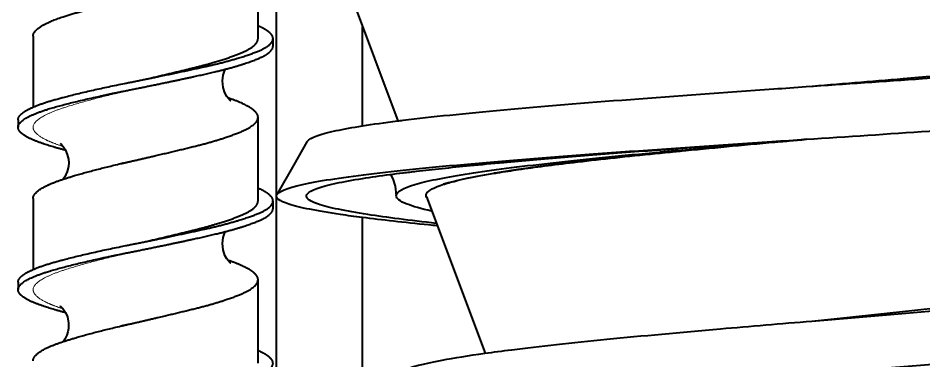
# Model space of a CAD drawing. Header units: inches. Extents: x 0 to 11, y 0 to 8.5.
# Drawn here: x 2.446 to 3.397, y 6.213 to 6.573 of the extents above; entities that cross this region are included whole.
import ezdxf

# ---------------------------------------------------------------- set-up
doc = ezdxf.new("R2010")
doc.units = ezdxf.units.IN
doc.header["$LTSCALE"] = 0.5
doc.header["$MEASUREMENT"] = 0
doc.layers.add('TANGENT_LINES', color=7, linetype='Continuous', lineweight=15)
doc.layers.add('Visible', color=7, linetype='Continuous', lineweight=40)

msp = doc.modelspace()

# ---------------------------------------------------------------- linework, layer by layer
at = {"layer": 'TANGENT_LINES'}
for points, weights, knots in [([(2.49301, 6.4382), (2.48254, 6.4418), (2.47533, 6.44522), (2.45741, 6.45375), (2.46285, 6.46227), (2.46829, 6.47079), (2.49502, 6.47931), (2.52175, 6.48784), (2.55956, 6.49636), (2.56957, 6.49862), (2.57974, 6.50097)], [0.976251316056, 0.979734739632, 1, 0.951056516295, 1, 0.951056516295, 1, 0.951056516295, 1, 0.986548942156, 0.980491348913], [0.52873273, 0.52873273, 0.52873273, 0.53333333, 0.53333333, 0.54444444, 0.54444444, 0.55555556, 0.55555556, 0.56666667, 0.56666667, 0.56972032, 0.56972032, 0.56972032]), ([(2.49263, 6.26788), (2.48241, 6.27141), (2.47533, 6.27478), (2.45741, 6.2833), (2.46285, 6.29182), (2.46829, 6.30034), (2.49502, 6.30886), (2.52175, 6.31739), (2.55956, 6.32591), (2.56957, 6.32817), (2.57974, 6.33052)], [0.976383466253, 0.980103018467, 1, 0.951056516295, 1, 0.951056516295, 1, 0.951056516295, 1, 0.986550984669, 0.980493188748], [0.41770523, 0.41770523, 0.41770523, 0.42222222, 0.42222222, 0.43333333, 0.43333333, 0.44444444, 0.44444444, 0.45555556, 0.45555556, 0.45860874, 0.45860874, 0.45860874])]:
    msp.add_rational_spline(points, weights, degree=2, knots=knots, dxfattribs=at)
at = {"layer": 'Visible'}
for p, q in [((2.78216, 6.63183), (2.84478, 6.46507)), ((2.69787, 6.55156), (2.69787, 6.61374)), ((2.7172, 5.61329), (2.7172, 6.61133)), ((2.80775, 6.45993), (2.80775, 6.56367)), ((2.46165, 6.55411), (2.46165, 6.47942)), ((2.71362, 6.54368), (2.71362, 6.55156)), ((2.57977, 6.50097), (2.57977, 6.50097)), ((2.44591, 6.46632), (2.44591, 6.45845)), ((2.69787, 6.38111), (2.69787, 6.46887)), ((3.25531, 6.44417), (3.26855, 6.44538)), ((3.27391, 6.44585), (3.26825, 6.44534)), ((3.26855, 6.44538), (3.2694, 6.44546)), ((3.2694, 6.44546), (3.27402, 6.44588)), ((3.12069, 6.43145), (3.10976, 6.43034)), ((3.13076, 6.43245), (3.12069, 6.43145)), ((3.13476, 6.43285), (3.13076, 6.43245)), ((3.14727, 6.43408), (3.13476, 6.43285)), ((2.89643, 6.39964), (2.89284, 6.39855)), ((2.89759, 6.39998), (2.89643, 6.39964)), ((2.90386, 6.40166), (2.89759, 6.39998)), ((2.46165, 6.38366), (2.46165, 6.30899)), ((2.87468, 6.38544), (2.93635, 6.22123)), ((2.71362, 6.37323), (2.71362, 6.38111)), ((2.80775, 5.84951), (2.80775, 6.36367)), ((2.57977, 6.33052), (2.57977, 6.33052)), ((2.69787, 6.21065), (2.69787, 6.29843)), ((2.44591, 6.29588), (2.44591, 6.28801))]:
    msp.add_line(p, q, dxfattribs=at)
at = {"layer": 'Visible', "flags": 128}
for points in [[(2.6664, 6.48898), (2.66518, 6.49063), (2.66306, 6.49442), (2.66111, 6.50029), (2.66048, 6.50704), (2.66135, 6.51324), (2.6628, 6.51747), (2.66381, 6.51953)], [(2.66936, 6.48599), (2.66905, 6.48624), (2.66798, 6.48722), (2.66674, 6.48856), (2.6664, 6.48898)], [(2.48998, 6.44133), (2.49008, 6.44124), (2.49132, 6.44015), (2.49305, 6.43828), (2.4931, 6.43822)], [(2.7491, 6.44309), (2.73532, 6.41884), (2.71761, 6.38767)], [(3.26825, 6.44534), (3.25135, 6.44381), (3.2141, 6.4404), (3.17752, 6.43698), (3.15394, 6.43472), (3.14727, 6.43408)], [(2.4957, 6.43434), (2.49759, 6.43), (2.49879, 6.42493), (2.49906, 6.42117), (2.49881, 6.41735), (2.49756, 6.41196), (2.4949, 6.40626), (2.49296, 6.40354)], [(2.4931, 6.43822), (2.49524, 6.43515), (2.4957, 6.43434)], [(3.10976, 6.43034), (3.10884, 6.43025), (3.08752, 6.42804), (3.06662, 6.4258), (3.04649, 6.42355), (3.01952, 6.42038), (2.99438, 6.41719), (2.97151, 6.41403)], [(2.97151, 6.41403), (2.97065, 6.41391), (2.94921, 6.41062)], [(2.83692, 6.40894), (2.83932, 6.40428), (2.84186, 6.39665), (2.84299, 6.38667)], [(2.92095, 6.40551), (2.91817, 6.40494), (2.90641, 6.40229), (2.90386, 6.40166)], [(2.94561, 6.41003), (2.93138, 6.40753), (2.92095, 6.40551)], [(2.94921, 6.41062), (2.94618, 6.41012), (2.94561, 6.41003)], [(2.66642, 6.3185), (2.66518, 6.32019), (2.66307, 6.32396), (2.66112, 6.32983), (2.66048, 6.33658), (2.66135, 6.3428), (2.6628, 6.34703), (2.6638, 6.34907)], [(2.66916, 6.31567), (2.66895, 6.31586), (2.66792, 6.31682), (2.66671, 6.31815), (2.66642, 6.3185)], [(2.49006, 6.27084), (2.49018, 6.27073), (2.49086, 6.27014), (2.49203, 6.26899), (2.49283, 6.26809)], [(2.49283, 6.26809), (2.49503, 6.26505), (2.49566, 6.26396)], [(2.49566, 6.26396), (2.49767, 6.25932), (2.49898, 6.25271), (2.49886, 6.24726), (2.49818, 6.2436), (2.49709, 6.24023), (2.49506, 6.23607), (2.49306, 6.23322)]]:
    msp.add_lwpolyline(points, dxfattribs=at)
at = {"layer": 'Visible'}
for points, weights, knots in [([(2.46165, 6.55412), (2.46165, 6.55605), (2.46285, 6.55792), (2.46805, 6.56607), (2.49293, 6.57428), (2.49396, 6.57462), (2.49502, 6.57496), (2.52029, 6.58302), (2.55581, 6.59115), (2.55652, 6.59132), (2.55723, 6.59148), (2.55839, 6.59174), (2.55956, 6.59201), (2.56893, 6.59412), (2.57845, 6.59632), (2.60657, 6.60281), (2.63182, 6.60905), (2.65076, 6.61374), (2.66532, 6.61866)], [0.982785948219, 0.98885523522, 1, 0.953084607231, 0.996111895778, 0.997971909064, 1, 0.953605803417, 0.995166991847, 0.99603189488, 0.996934888825, 0.998416192521, 1, 0.987395995135, 0.981283597593, 0.963660521161, 1, 0.972471262449, 0.975910136265], [0.65302548, 0.65302548, 0.65302548, 0.65555556, 0.65555556, 0.66620625, 0.66620625, 0.66666667, 0.66666667, 0.67719904, 0.67719904, 0.67741822, 0.67741822, 0.67777778, 0.67777778, 0.68063913, 0.68063913, 0.68888889, 0.68888889, 0.69513844, 0.69513844, 0.69513844]), ([(2.44591, 6.46635), (2.44591, 6.46828), (2.44726, 6.47014), (2.45053, 6.47467), (2.46126, 6.47942), (2.47025, 6.4834), (2.48372, 6.48719), (2.51401, 6.49571), (2.55686, 6.50423), (2.56821, 6.50649), (2.57973, 6.50884), (2.61083, 6.51518), (2.63876, 6.52128), (2.6778, 6.5298), (2.69812, 6.53832), (2.71362, 6.54483), (2.71362, 6.55157), (2.71362, 6.5535), (2.71227, 6.55537), (2.70894, 6.55997), (2.69789, 6.56481)], [0.982797381722, 0.988865728508, 1, 0.973415515492, 0.975710659611, 0.977641000803, 1, 0.951056516295, 1, 0.986556151642, 0.980497844524, 0.964500364654, 1, 0.951056516295, 1, 0.962209095325, 0.982777439647, 0.98884742097, 1, 0.972952608746, 0.975799345097], [0.54191675, 0.54191675, 0.54191675, 0.54444444, 0.54444444, 0.55047963, 0.55047963, 0.55555556, 0.55555556, 0.56666667, 0.56666667, 0.56971868, 0.56971868, 0.57777778, 0.57777778, 0.58888889, 0.58888889, 0.59746815, 0.59746815, 0.6, 0.6, 0.60614028, 0.60614028, 0.60614028]), ([(2.57971, 6.50883), (2.60717, 6.51518), (2.63182, 6.52128), (2.66626, 6.5298), (2.68419, 6.53832), (2.69788, 6.54483), (2.69787, 6.55157)], [0.980508375864, 0.964488685912, 1, 0.951056516295, 1, 0.962209095325, 0.982777439647], [0.56971603, 0.56971603, 0.56971603, 0.57777778, 0.57777778, 0.58888889, 0.58888889, 0.59746815, 0.59746815, 0.59746815]), ([(2.49566, 6.43419), (2.47426, 6.43983), (2.46141, 6.44522), (2.4459, 6.45173), (2.44591, 6.45847), (2.44591, 6.4604), (2.44726, 6.46227), (2.45342, 6.47079), (2.48372, 6.47931), (2.51401, 6.48784), (2.55686, 6.49636), (2.56823, 6.49862), (2.57976, 6.50097), (2.59184, 6.50344), (2.60372, 6.50592), (2.62204, 6.50976), (2.63876, 6.5134), (2.65232, 6.51637), (2.66406, 6.51947), (2.68533, 6.52508), (2.69812, 6.53045), (2.71363, 6.53695), (2.71362, 6.54369)], [0.977557492455, 0.968481351158, 1, 0.962190489919, 0.982797706411, 0.988866026376, 1, 0.951056516295, 1, 0.951056516295, 1, 0.986534278735, 0.980478150554, 0.974217997265, 0.975875090652, 0.978441605968, 1, 0.982431931501, 0.977475839405, 0.968624584794, 1, 0.96219913964, 0.9827882808], [0.52617799, 0.52617799, 0.52617799, 0.53333333, 0.53333333, 0.54191682, 0.54191682, 0.54444444, 0.54444444, 0.55555556, 0.55555556, 0.56666667, 0.56666667, 0.56972364, 0.56972364, 0.57288361, 0.57288361, 0.57777778, 0.57777778, 0.58176607, 0.58176607, 0.58888889, 0.58888889, 0.59747041, 0.59747041, 0.59747041]), ([(2.46165, 6.38366), (2.46165, 6.3856), (2.46285, 6.38747), (2.46803, 6.39559), (2.49278, 6.40379), (2.49388, 6.40415), (2.49502, 6.40451), (2.52029, 6.41257), (2.55581, 6.42071), (2.55652, 6.42087), (2.55723, 6.42103), (2.55839, 6.42129), (2.55956, 6.42156), (2.56871, 6.42362), (2.578, 6.42576), (2.60636, 6.4323), (2.63182, 6.4386), (2.66626, 6.44712), (2.68419, 6.45565), (2.69788, 6.46215), (2.69787, 6.46889), (2.69787, 6.47083), (2.69668, 6.47269), (2.69146, 6.48088), (2.66641, 6.48912)], [0.98277447573, 0.98884469784, 1, 0.953232861499, 0.995840858482, 0.997823654796, 1, 0.953606402512, 0.995165918491, 0.996033053216, 0.996938477768, 0.998418111086, 1, 0.987693691295, 0.981575958575, 0.963362825001, 1, 0.951056516295, 1, 0.962193561742, 0.982794358342, 0.988862954553, 1, 0.95290142487, 0.996449269299], [0.54191198, 0.54191198, 0.54191198, 0.54444444, 0.54444444, 0.55506148, 0.55506148, 0.55555556, 0.55555556, 0.56608779, 0.56608779, 0.56630755, 0.56630755, 0.56666667, 0.56666667, 0.56946044, 0.56946044, 0.57777778, 0.57777778, 0.58888889, 0.58888889, 0.59747168, 0.59747168, 0.6, 0.6, 0.61069228, 0.61069228, 0.61069228]), ([(2.44591, 6.2959), (2.44591, 6.29783), (2.44726, 6.29969), (2.45053, 6.30423), (2.4613, 6.30899), (2.47028, 6.31296), (2.48372, 6.31674), (2.51401, 6.32526), (2.55686, 6.33378), (2.56819, 6.33604), (2.57969, 6.33838), (2.61082, 6.34473), (2.63876, 6.35083), (2.6778, 6.35935), (2.69812, 6.36787), (2.71363, 6.37438), (2.71362, 6.38112), (2.71362, 6.38305), (2.71227, 6.38492), (2.70896, 6.38949), (2.69803, 6.3943)], [0.982794764321, 0.988863327073, 1, 0.973367051846, 0.975719123706, 0.977689464449, 1, 0.951056516295, 1, 0.98657756645, 0.980517163911, 0.964478949845, 1, 0.951056516295, 1, 0.962204955613, 0.982781946565, 0.988851560682, 1, 0.973124535626, 0.975764362385], [0.43080509, 0.43080509, 0.43080509, 0.43333333, 0.43333333, 0.43937952, 0.43937952, 0.44444444, 0.44444444, 0.45555556, 0.45555556, 0.45860271, 0.45860271, 0.46666667, 0.46666667, 0.47777778, 0.47777778, 0.48635798, 0.48635798, 0.48888889, 0.48888889, 0.49499014, 0.49499014, 0.49499014]), ([(2.57969, 6.33838), (2.60716, 6.34473), (2.63182, 6.35083), (2.66626, 6.35935), (2.68419, 6.36787), (2.69788, 6.37438), (2.69787, 6.38112)], [0.980522232499, 0.964473338377, 1, 0.951056516295, 1, 0.962204955613, 0.982781946565], [0.45860143, 0.45860143, 0.45860143, 0.46666667, 0.46666667, 0.47777778, 0.47777778, 0.48635798, 0.48635798, 0.48635798]), ([(2.49533, 6.26383), (2.47416, 6.26943), (2.46141, 6.27478), (2.4459, 6.28128), (2.44591, 6.28802), (2.44591, 6.28995), (2.44726, 6.29182), (2.45342, 6.30034), (2.48372, 6.30886), (2.51401, 6.31739), (2.55686, 6.32591), (2.56821, 6.32817), (2.57973, 6.33052), (2.59185, 6.33299), (2.60378, 6.33548), (2.62207, 6.33931), (2.63876, 6.34295), (2.6523, 6.34591), (2.66402, 6.34901), (2.68531, 6.35463), (2.69812, 6.36), (2.71363, 6.36651), (2.71362, 6.37324)], [0.977417255388, 0.968729210213, 1, 0.96220086289, 0.982786403703, 0.988855653405, 1, 0.951056516295, 1, 0.951056516295, 1, 0.986551302792, 0.980493475334, 0.974200707649, 0.975883205426, 0.978475490437, 1, 0.982463167859, 0.977493503327, 0.968593348436, 1, 0.962200419806, 0.982786886321], [0.41512315, 0.41512315, 0.41512315, 0.42222222, 0.42222222, 0.43080335, 0.43080335, 0.43333333, 0.43333333, 0.44444444, 0.44444444, 0.45555556, 0.45555556, 0.45860867, 0.45860867, 0.46178019, 0.46178019, 0.46666667, 0.46666667, 0.47064786, 0.47064786, 0.47777778, 0.47777778, 0.48635901, 0.48635901, 0.48635901]), ([(2.46165, 6.21322), (2.46166, 6.21515), (2.46285, 6.21702), (2.46806, 6.22519), (2.49304, 6.23342), (2.49401, 6.23374), (2.49502, 6.23406), (2.5203, 6.24212), (2.55586, 6.25027), (2.55657, 6.25043), (2.55728, 6.25059), (2.55842, 6.25085), (2.55956, 6.25111), (2.56952, 6.25335), (2.57962, 6.25569), (2.60713, 6.26204), (2.63182, 6.26815), (2.66626, 6.27667), (2.68419, 6.2852), (2.69788, 6.2917), (2.69787, 6.29844), (2.69787, 6.30038), (2.69668, 6.30224), (2.69147, 6.3104), (2.66656, 6.31862)], [0.982795342259, 0.988863857361, 1, 0.952979559901, 0.996305029808, 0.998076956394, 1, 0.953575406033, 0.99522149122, 0.996093165269, 0.997003421893, 0.998452800966, 1, 0.986625926604, 0.98056092995, 0.964430589691, 1, 0.951056516295, 1, 0.962192948497, 0.982795026674, 0.988863567798, 1, 0.953050901536, 0.996173766886], [0.43080522, 0.43080522, 0.43080522, 0.43333333, 0.43333333, 0.44400788, 0.44400788, 0.44444444, 0.44444444, 0.45498372, 0.45498372, 0.45520431, 0.45520431, 0.45555556, 0.45555556, 0.45859173, 0.45859173, 0.46666667, 0.46666667, 0.47777778, 0.47777778, 0.4863607, 0.4863607, 0.48888889, 0.48888889, 0.49954724, 0.49954724, 0.49954724]), ([(2.44591, 6.12545), (2.44591, 6.12738), (2.44726, 6.12924), (2.45055, 6.1338), (2.46142, 6.13859), (2.47037, 6.14254), (2.48372, 6.14629), (2.51401, 6.15481), (2.55686, 6.16333), (2.56819, 6.16559), (2.57968, 6.16793), (2.61081, 6.17428), (2.63876, 6.18038), (2.6778, 6.1889), (2.69812, 6.19742), (2.71363, 6.20393), (2.71362, 6.21067), (2.71362, 6.2126), (2.71227, 6.21447), (2.70898, 6.21902), (2.69816, 6.22379)], [0.982788388079, 0.988857475135, 1, 0.973225697682, 0.975744907405, 0.977830818613, 1, 0.951056516295, 1, 0.986583024168, 0.980522093589, 0.964473492127, 1, 0.951056516295, 1, 0.962196764172, 0.982790868741, 0.988859752123, 1, 0.973280509692, 0.975734715585], [0.31969266, 0.31969266, 0.31969266, 0.32222222, 0.32222222, 0.3283005, 0.3283005, 0.33333333, 0.33333333, 0.34444444, 0.34444444, 0.34749036, 0.34749036, 0.35555556, 0.35555556, 0.36666667, 0.36666667, 0.37524873, 0.37524873, 0.37777778, 0.37777778, 0.38384362, 0.38384362, 0.38384362])]:
    msp.add_rational_spline(points, weights, degree=2, knots=knots, dxfattribs=at)
for points, knots in [([(2.74909, 6.44309), (2.74925, 6.44337), (2.74945, 6.44364), (2.75281, 6.44757), (2.76301, 6.45122), (2.78781, 6.45655), (2.7971, 6.45824), (2.80775, 6.45993), (2.81857, 6.46164), (2.8308, 6.46335), (2.84436, 6.46507), (2.84633, 6.46532), (2.84833, 6.46557), (2.88004, 6.46946), (2.91566, 6.47311), (2.99621, 6.48041), (3.04111, 6.48406), (3.13683, 6.49136), (3.18764, 6.49501), (3.25082, 6.49946), (3.26222, 6.50026), (3.27365, 6.50106), (3.31438, 6.50391), (3.35546, 6.50676), (3.44769, 6.51326), (3.49843, 6.5169), (3.59357, 6.52418), (3.63797, 6.52781), (3.67762, 6.53144), (3.67785, 6.53146), (3.67809, 6.53148), (3.69756, 6.53326), (3.71567, 6.53503), (3.7325, 6.53679), (3.75049, 6.53868), (3.76702, 6.54056), (3.81058, 6.5461), (3.83303, 6.54975), (3.86345, 6.55705), (3.87143, 6.5607), (3.8718, 6.56491), (3.87166, 6.56549), (3.87134, 6.56606), (3.86959, 6.56913), (3.86242, 6.57221), (3.83512, 6.57894), (3.81284, 6.58259), (3.78115, 6.58658), (3.77838, 6.58692), (3.77557, 6.58726)], [0.5742335, 0.5742335, 0.5742335, 0.5742335, 0.5751953, 0.5751953, 0.5878906, 0.5878906, 0.5937577, 0.5937577, 0.5937577, 0.5997189, 0.5997189, 0.5997189, 0.6005859, 0.6005859, 0.6132812, 0.6132812, 0.6259766, 0.6259766, 0.6386719, 0.6386719, 0.6414535, 0.6414535, 0.6414535, 0.6513672, 0.6513672, 0.6640625, 0.6640625, 0.6766828, 0.6766828, 0.6766828, 0.6767578, 0.6767578, 0.6828908, 0.6828908, 0.6828908, 0.6894531, 0.6894531, 0.7021484, 0.7021484, 0.7148438, 0.7148438, 0.7168287, 0.7168287, 0.7168287, 0.7275391, 0.7275391, 0.7402344, 0.7402344, 0.7414183, 0.7414183, 0.7414183, 0.7414183]), ([(3.27366, 6.50106), (3.30752, 6.50391), (3.34172, 6.50676), (3.41864, 6.51326), (3.46106, 6.5169), (3.541, 6.5242), (3.57851, 6.52785), (3.6249, 6.5329), (3.63717, 6.5343), (3.64878, 6.53569), (3.66332, 6.53744), (3.67683, 6.53919), (3.6892, 6.54094), (3.69276, 6.54144), (3.69622, 6.54195), (3.72398, 6.5461), (3.74318, 6.54975), (3.75911, 6.55416), (3.76161, 6.55493), (3.76384, 6.5557), (3.77109, 6.55819), (3.77548, 6.56068), (3.7769, 6.56317), (3.77713, 6.56356), (3.77728, 6.56395), (3.77784, 6.56685), (3.77531, 6.56935), (3.7698, 6.57186)], [0.64145461, 0.64145461, 0.64145461, 0.64145461, 0.65136719, 0.65136719, 0.6640625, 0.6640625, 0.67675781, 0.67675781, 0.68161803, 0.68161803, 0.68161803, 0.68770152, 0.68770152, 0.68770152, 0.68945312, 0.68945312, 0.70214844, 0.70214844, 0.70481674, 0.70481674, 0.70481674, 0.71348536, 0.71348536, 0.71348536, 0.71484375, 0.71484375, 0.72355403, 0.72355403, 0.72355403, 0.72355403]), ([(2.88586, 6.35498), (2.8829, 6.35527), (2.87996, 6.35556), (2.85112, 6.35846), (2.82778, 6.36106), (2.80751, 6.36367), (2.79939, 6.36471), (2.79177, 6.36575), (2.75983, 6.37045), (2.7414, 6.3741), (2.71999, 6.38105), (2.71574, 6.38436), (2.71761, 6.38767), (2.7178, 6.38801), (2.71806, 6.38835), (2.72184, 6.39234), (2.73278, 6.39599), (2.76894, 6.40329), (2.79418, 6.40694), (2.85719, 6.41424), (2.89496, 6.41789), (2.98029, 6.42519), (3.02781, 6.42883), (3.12907, 6.43613), (3.18279, 6.43978), (3.24953, 6.44423), (3.26158, 6.44503), (3.27365, 6.44583), (3.31668, 6.44868), (3.36004, 6.45153), (3.45738, 6.45803), (3.51089, 6.46168), (3.61146, 6.46898), (3.65849, 6.47263), (3.71237, 6.47732), (3.72391, 6.47836), (3.735, 6.4794), (3.76278, 6.48201), (3.78773, 6.48461), (3.83945, 6.49087), (3.86298, 6.49452), (3.89477, 6.50182), (3.90302, 6.50547), (3.90324, 6.50963), (3.9031, 6.51014), (3.90281, 6.51065)], [0.536096, 0.536096, 0.536096, 0.536096, 0.5371094, 0.5371094, 0.5461753, 0.5461753, 0.5461753, 0.5498047, 0.5498047, 0.5625, 0.5625, 0.5740111, 0.5740111, 0.5740111, 0.5751953, 0.5751953, 0.5878906, 0.5878906, 0.6005859, 0.6005859, 0.6132812, 0.6132812, 0.6259766, 0.6259766, 0.6386719, 0.6386719, 0.6414536, 0.6414536, 0.6414536, 0.6513672, 0.6513672, 0.6640625, 0.6640625, 0.6767578, 0.6767578, 0.680379, 0.680379, 0.680379, 0.6894531, 0.6894531, 0.7021484, 0.7021484, 0.7148438, 0.7148438, 0.7166258, 0.7166258, 0.7166258, 0.7166258]), ([(2.88513, 6.35753), (2.85729, 6.36062), (2.83302, 6.36371), (2.7895, 6.37045), (2.77196, 6.3741), (2.75288, 6.38058), (2.74865, 6.38342), (2.74864, 6.38625), (2.74864, 6.38706), (2.74899, 6.38788), (2.75281, 6.39234), (2.76301, 6.39599), (2.78781, 6.40133), (2.7971, 6.40301), (2.80775, 6.4047), (2.81648, 6.40608), (2.82612, 6.40746), (2.83664, 6.40885), (2.84106, 6.40943), (2.84563, 6.41001), (2.85487, 6.41114), (2.85953, 6.4117), (2.86432, 6.41225), (2.88147, 6.41424), (2.90034, 6.41624), (2.9207, 6.41823), (2.93199, 6.41933), (2.94375, 6.42043), (2.99621, 6.42519), (3.04111, 6.42883), (3.13683, 6.43613), (3.18764, 6.43978), (3.25082, 6.44423), (3.26223, 6.44503), (3.27366, 6.44583)], [0.5390562, 0.5390562, 0.5390562, 0.5390562, 0.5498047, 0.5498047, 0.5625, 0.5625, 0.5723619, 0.5723619, 0.5723619, 0.5751953, 0.5751953, 0.5878906, 0.5878906, 0.5937577, 0.5937577, 0.5937577, 0.5985659, 0.5985659, 0.5985659, 0.6005859, 0.6005859, 0.6025181, 0.6025181, 0.6025181, 0.6094415, 0.6094415, 0.6094415, 0.6132812, 0.6132812, 0.6259766, 0.6259766, 0.6386719, 0.6386719, 0.6414544, 0.6414544, 0.6414544, 0.6414544]), ([(2.88019, 6.37044), (2.86924, 6.37288), (2.86057, 6.37531), (2.84687, 6.38071), (2.84302, 6.38367), (2.84299, 6.38663), (2.84298, 6.38732), (2.84318, 6.388), (2.84573, 6.39234), (2.85371, 6.39599), (2.88092, 6.40329), (2.90015, 6.40694), (2.94857, 6.41424), (2.97775, 6.41789), (3.04365, 6.42515), (3.08029, 6.42877), (3.11944, 6.43238), (3.11981, 6.43242), (3.12018, 6.43245), (3.16011, 6.43613), (3.20221, 6.43978), (3.25468, 6.44423), (3.26415, 6.44503), (3.27365, 6.44583)], [0.55403051, 0.55403051, 0.55403051, 0.55403051, 0.5625, 0.5625, 0.57280005, 0.57280005, 0.57280005, 0.57519531, 0.57519531, 0.58789062, 0.58789062, 0.60058594, 0.60058594, 0.61328125, 0.61328125, 0.6258583, 0.6258583, 0.6258583, 0.62597656, 0.62597656, 0.63867188, 0.63867188, 0.64145305, 0.64145305, 0.64145305, 0.64145305]), ([(2.87503, 6.38472), (2.87499, 6.38478), (2.87496, 6.38484), (2.87493, 6.3849), (2.87491, 6.38494), (2.87489, 6.38499), (2.87486, 6.38503), (2.87427, 6.38624), (2.87427, 6.38745), (2.87486, 6.38866), (2.87487, 6.38867), (2.87487, 6.38868), (2.87652, 6.39198), (2.88255, 6.39526), (2.89284, 6.39855), (2.89398, 6.39891), (2.89518, 6.39928), (2.89873, 6.40031), (2.90121, 6.40099), (2.90386, 6.40166), (2.91496, 6.40447), (2.92911, 6.40728), (2.94604, 6.4101), (2.94703, 6.41026), (2.94802, 6.41042), (2.95279, 6.4112), (2.95669, 6.41182), (2.96071, 6.41243), (2.96422, 6.41296), (2.96782, 6.4135), (2.97151, 6.41403), (2.98879, 6.41653), (3.00811, 6.41904), (3.02916, 6.42154), (3.05387, 6.42447), (3.08095, 6.42741), (3.10976, 6.43034), (3.11666, 6.43105), (3.12367, 6.43175), (3.13076, 6.43245), (3.13087, 6.43246), (3.13097, 6.43247), (3.13642, 6.43301), (3.14182, 6.43354), (3.14727, 6.43408), (3.17929, 6.43719), (3.2129, 6.44031), (3.24987, 6.44368), (3.25257, 6.44392), (3.25527, 6.44417), (3.26139, 6.44472), (3.26753, 6.44528), (3.27368, 6.44583)], [0.57059103, 0.57059103, 0.57059103, 0.57059103, 0.57079258, 0.57079258, 0.57079258, 0.57095191, 0.57095191, 0.57095191, 0.57515968, 0.57515968, 0.57515968, 0.57519531, 0.57519531, 0.58662198, 0.58662198, 0.58662198, 0.58789062, 0.58789062, 0.59023096, 0.59023096, 0.59023096, 0.60001643, 0.60001643, 0.60001643, 0.60058594, 0.60058594, 0.60272151, 0.60272151, 0.60272151, 0.60458126, 0.60458126, 0.60458126, 0.61328125, 0.61328125, 0.61328125, 0.62349232, 0.62349232, 0.62349232, 0.62594096, 0.62594096, 0.62594096, 0.62597656, 0.62597656, 0.62782169, 0.62782169, 0.62782169, 0.63867188, 0.63867188, 0.6395246, 0.6395246, 0.6395246, 0.6414561, 0.6414561, 0.6414561, 0.6414561]), ([(2.84166, 6.19738), (2.84277, 6.19928), (2.84545, 6.20117), (2.85787, 6.20672), (2.87185, 6.21037), (2.90395, 6.21642), (2.91902, 6.21882), (2.93616, 6.22123), (2.94506, 6.22247), (2.95451, 6.22372), (2.99371, 6.22861), (3.02742, 6.23226), (3.10134, 6.23956), (3.14156, 6.24321), (3.21483, 6.24958), (3.2471, 6.25231), (3.27964, 6.25503), (3.2907, 6.25596), (3.30179, 6.25688), (3.35662, 6.26146), (3.40039, 6.26511), (3.48462, 6.27241), (3.52506, 6.27605), (3.57701, 6.28116), (3.59127, 6.28261), (3.60493, 6.28406), (3.6256, 6.28626), (3.64489, 6.28845), (3.69169, 6.2943), (3.71623, 6.29795), (3.75391, 6.30525), (3.76702, 6.3089), (3.77855, 6.31508), (3.78023, 6.31762), (3.77881, 6.32015), (3.77819, 6.32126), (3.77697, 6.32238), (3.76918, 6.32714), (3.75677, 6.33079), (3.72377, 6.33731), (3.7055, 6.34018), (3.68389, 6.34305)], [0.289301, 0.289301, 0.289301, 0.289301, 0.2958984, 0.2958984, 0.3085938, 0.3085938, 0.3169529, 0.3169529, 0.3169529, 0.3212891, 0.3212891, 0.3339844, 0.3339844, 0.3466797, 0.3466797, 0.3561554, 0.3561554, 0.3561554, 0.359375, 0.359375, 0.3720703, 0.3720703, 0.3847656, 0.3847656, 0.3898154, 0.3898154, 0.3898154, 0.3974609, 0.3974609, 0.4101562, 0.4101562, 0.4228516, 0.4228516, 0.4316672, 0.4316672, 0.4316672, 0.4355469, 0.4355469, 0.4482422, 0.4482422, 0.4582224, 0.4582224, 0.4582224, 0.4582224]), ([(3.27964, 6.25503), (3.28847, 6.25596), (3.29732, 6.25688), (3.34113, 6.26146), (3.37621, 6.26511), (3.44389, 6.27241), (3.47649, 6.27605), (3.53249, 6.28286), (3.55654, 6.28601), (3.57795, 6.28916), (3.58133, 6.28966), (3.58464, 6.29015), (3.59859, 6.29229), (3.60855, 6.29393), (3.61769, 6.29558), (3.62886, 6.29758), (3.6388, 6.29959), (3.65688, 6.30383), (3.66469, 6.30606), (3.67067, 6.3083), (3.67447, 6.30971), (3.67753, 6.31113), (3.68205, 6.31392), (3.68355, 6.31529), (3.68433, 6.31667), (3.68561, 6.31894), (3.6849, 6.32122), (3.68098, 6.32447), (3.67943, 6.32544), (3.67751, 6.32642)], [0.35615583, 0.35615583, 0.35615583, 0.35615583, 0.359375, 0.359375, 0.37207031, 0.37207031, 0.38476562, 0.38476562, 0.39573198, 0.39573198, 0.39573198, 0.39746094, 0.39746094, 0.40317173, 0.40317173, 0.40317173, 0.41015625, 0.41015625, 0.41792237, 0.41792237, 0.41792237, 0.42285156, 0.42285156, 0.42762742, 0.42762742, 0.42762742, 0.43554688, 0.43554688, 0.438938, 0.438938, 0.438938, 0.438938]), ([(3.27963, 6.1998), (3.29144, 6.20073), (3.30327, 6.20166), (3.36178, 6.20623), (3.40845, 6.20988), (3.4982, 6.21718), (3.54126, 6.22083), (3.60213, 6.22645), (3.62244, 6.22842), (3.64149, 6.23039), (3.65774, 6.23207), (3.67307, 6.23375), (3.71836, 6.23907), (3.74437, 6.24272), (3.78423, 6.25002), (3.79806, 6.25367), (3.80995, 6.25978), (3.81168, 6.26225), (3.8103, 6.26471)], [0.35615443, 0.35615443, 0.35615443, 0.35615443, 0.359375, 0.359375, 0.37207031, 0.37207031, 0.38476562, 0.38476562, 0.39161795, 0.39161795, 0.39161795, 0.39746094, 0.39746094, 0.41015625, 0.41015625, 0.42285156, 0.42285156, 0.43141877, 0.43141877, 0.43141877, 0.43141877])]:
    msp.add_open_spline(points, degree=3, knots=knots, dxfattribs=at)

doc.saveas('drawing.dxf')
